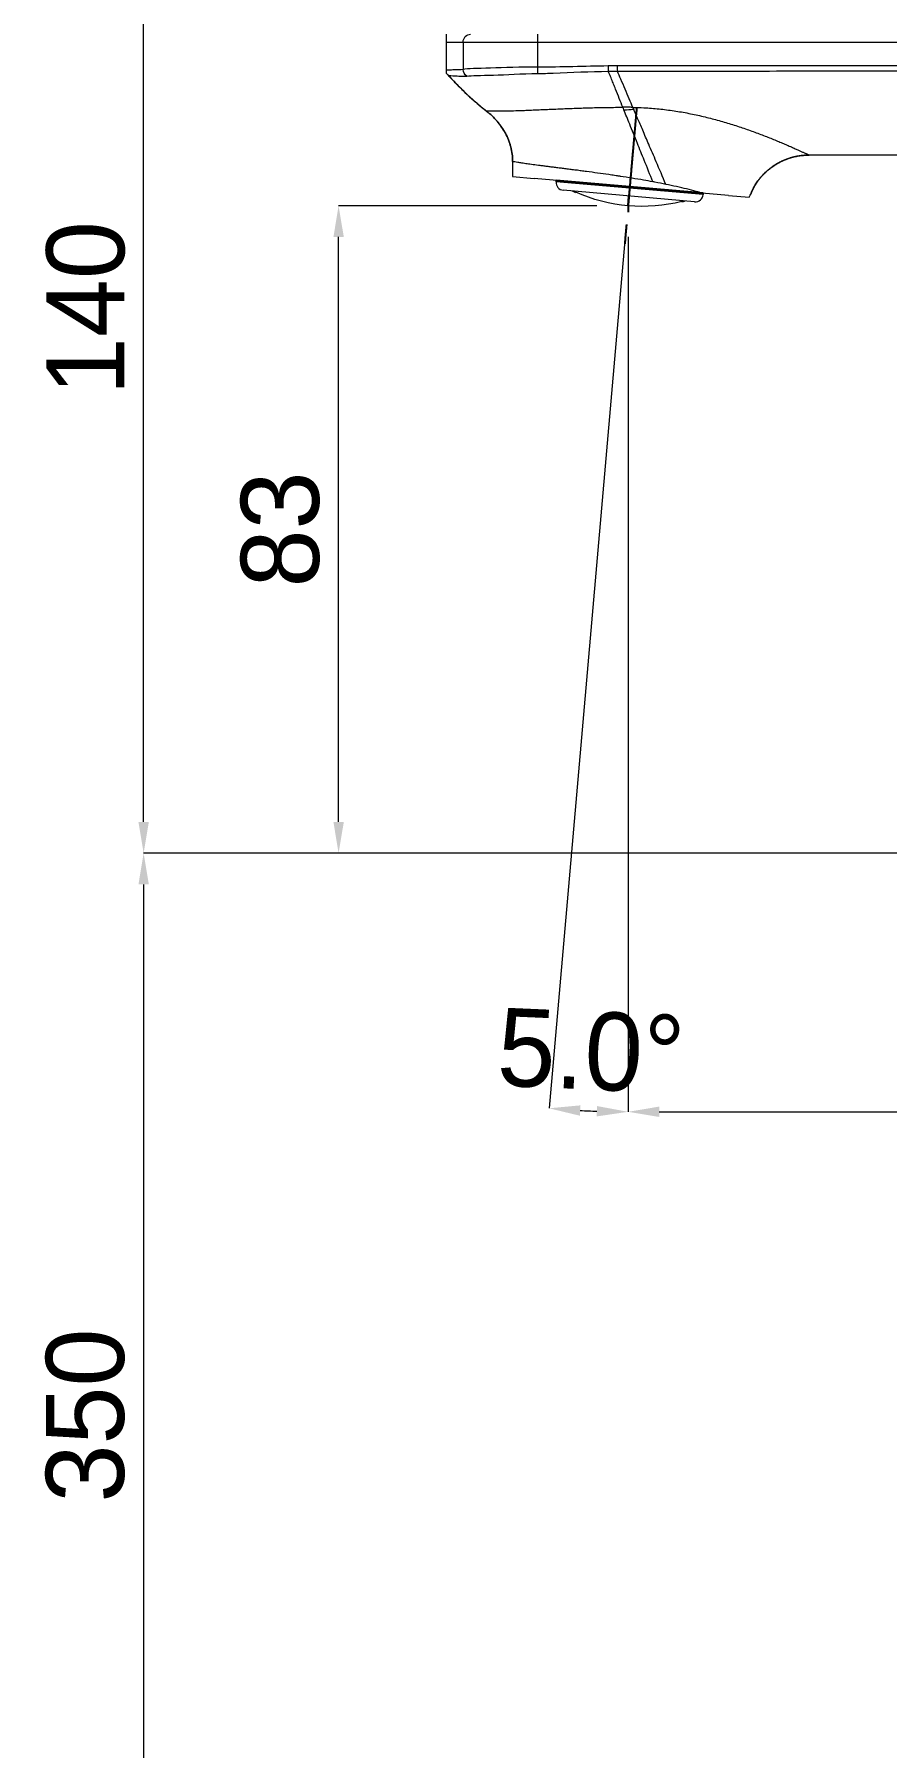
# Model space of a CAD drawing. Extents: x 0 to 790, y 0 to 579.
# Drawn here: x 338.6 to 447.9, y 143 to 362.7 of the extents above; entities that cross this region are included whole.
import ezdxf

# ---------------------------------------------------------------- set-up
doc = ezdxf.new("R2010")
doc.units = 0
doc.header["$LTSCALE"] = 10
doc.header["$MEASUREMENT"] = 0
doc.header["$PDMODE"] = 3
doc.header["$PDSIZE"] = -10
doc.linetypes.add('CENTER', pattern=[2, 1.25, -0.25, 0.25, -0.25])
doc.layers.get('0').update_dxf_attribs({"linetype": 'CONTINUOUS'})
doc.layers.get('DEFPOINTS').update_dxf_attribs({"linetype": 'CONTINUOUS'})
doc.layers.add('02___PRT_ALL_AXES', color=7, linetype='CONTINUOUS')
doc.layers.add('1', color=7, linetype='CONTINUOUS')
doc.layers.add('치수선', color=7, linetype='CONTINUOUS', lineweight=20)
doc.styles.add('Daelim Dimension', font='')
doc.styles.get('Daelim Dimension').set_extended_font_data('나눔고딕')
doc.dimstyles.new('DEFAULT', dxfattribs={"dimscale": 2, "dimtxt": 2, "dimasz": 2, "dimexe": 0, "dimexo": 2, "dimgap": 1, "dimtad": 1, "dimdec": 0, "dimzin": 9, "dimdsep": 46, "dimtxsty": 'Daelim Dimension', "dimcen": 0.5, "dimclrd": 5, "dimclre": 5, "dimclrt": 256, "dimadec": 1, "dimazin": 0, "dimtfac": 1, "dimtdec": 0, "dimtix": 1, "dimtmove": 0, "dimatfit": 3, "dimfxl": 1, "dimtolj": 1, "dimtzin": 1, "dimlwd": 9, "dimlwe": 9, "dimarcsym": 0})

# ---------------------------------------------------------------- blocks, each defined once
blk = doc.blocks.new('*D3')
at = {"color": 5, "lineweight": 9, "ltscale": 0.5, "transparency": 16777216}
for p, q in [((448.52, 397.43), (352.64, 397.43)), ((352.64, 261.66), (352.64, 393.43)), ((500.42, 257.66), (352.64, 257.66))]:
    blk.add_line(p, q, dxfattribs=at)
at = {"color": 5, "ltscale": 0.5, "transparency": 16777216}
for points in [[(351.98, 393.43), (353.31, 393.43), (352.64, 397.43)], [(351.98, 261.66), (353.31, 261.66), (352.64, 257.66)]]:
    blk.add_solid(points, dxfattribs=at)
at = {"layer": 'DEFPOINTS', "color": 0, "ltscale": 0.5, "transparency": 16777216}
for p in [(352.64, 397.43), (452.52, 397.43), (504.42, 257.66)]:
    blk.add_point(p, dxfattribs=at)
at = {"color": 7, "ltscale": 0.5, "transparency": 16777216, "insert": (345.24, 327.55), "char_height": 10, "attachment_point": 5, "rotation": 90, "style": 'Daelim Dimension'}
blk.add_mtext('\\A1;140', dxfattribs=at)
blk = doc.blocks.new('*D4')
at = {"color": 5, "lineweight": 9, "ltscale": 0.5, "transparency": 16777216}
for p, q in [((410.71, 340.67), (377.62, 340.67)), ((377.62, 261.66), (377.62, 336.67)), ((500.42, 257.66), (377.62, 257.66))]:
    blk.add_line(p, q, dxfattribs=at)
at = {"color": 5, "ltscale": 0.5, "transparency": 16777216}
for points in [[(376.96, 336.67), (378.29, 336.67), (377.62, 340.67)], [(376.96, 261.66), (378.29, 261.66), (377.62, 257.66)]]:
    blk.add_solid(points, dxfattribs=at)
at = {"layer": 'DEFPOINTS', "color": 0, "ltscale": 0.5, "transparency": 16777216}
for p in [(377.62, 340.67), (414.71, 340.67), (504.42, 257.66)]:
    blk.add_point(p, dxfattribs=at)
at = {"color": 7, "ltscale": 0.5, "transparency": 16777216, "insert": (370.17, 299.17), "char_height": 10, "attachment_point": 5, "rotation": 90, "style": 'Daelim Dimension'}
blk.add_mtext('\\A1;83', dxfattribs=at)
blk = doc.blocks.new('*D5')
at = {"color": 5, "lineweight": 9, "ltscale": 0.5, "transparency": 16777216}
for p, q in [((414.71, 336.67), (414.71, 224.5)), ((532.75, 251.66), (532.75, 224.5)), ((418.71, 224.5), (528.75, 224.5))]:
    blk.add_line(p, q, dxfattribs=at)
at = {"color": 5, "ltscale": 0.5, "transparency": 16777216}
for points in [[(418.71, 225.17), (418.71, 223.84), (414.71, 224.5)], [(528.75, 225.17), (528.75, 223.84), (532.75, 224.5)]]:
    blk.add_solid(points, dxfattribs=at)
at = {"layer": 'DEFPOINTS', "color": 0, "ltscale": 0.5, "transparency": 16777216}
for p in [(414.71, 340.67), (532.75, 255.66), (532.75, 224.5)]:
    blk.add_point(p, dxfattribs=at)
at = {"color": 7, "ltscale": 0.5, "transparency": 16777216, "insert": (473.73, 231.95), "char_height": 10, "attachment_point": 5, "style": 'Daelim Dimension'}
blk.add_mtext('\\A1;118', dxfattribs=at)
blk = doc.blocks.new('*D6')
at = {"color": 5, "lineweight": 9, "ltscale": 0.5, "transparency": 16777216}
for p, q in [((414.36, 336.68), (404.59, 224.95)), ((414.71, 335.86), (414.71, 224.5))]:
    blk.add_line(p, q, dxfattribs=at)
blk.add_arc((414.71, 340.67), 116.16, 266.973, 268.027, dxfattribs=at)
at = {"color": 5, "ltscale": 0.5, "transparency": 16777216}
for points in [[(408.53, 224), (408.62, 225.33), (404.59, 224.95)], [(410.72, 225.24), (410.7, 223.91), (414.71, 224.5)]]:
    blk.add_solid(points, dxfattribs=at)
at = {"layer": 'DEFPOINTS', "color": 0, "ltscale": 0.5, "transparency": 16777216}
for p in [(414.71, 340.67), (414.71, 340.67), (414.82, 341.92), (414.71, 339.86), (407.96, 224.7)]:
    blk.add_point(p, dxfattribs=at)
at = {"color": 7, "ltscale": 0.5, "transparency": 16777216, "insert": (409.98, 232.29), "char_height": 10, "attachment_point": 5, "rotation": 357.5, "style": 'Daelim Dimension'}
blk.add_mtext('\\A1;5.0°', dxfattribs=at)
blk = doc.blocks.new('*D7')
at = {"color": 5, "lineweight": 9, "ltscale": 0.5, "transparency": 16777216}
for p, q in [((500.42, 257.66), (352.64, 257.66)), ((352.64, 253.66), (352.64, 117.46)), ((511.65, 113.46), (352.64, 113.46))]:
    blk.add_line(p, q, dxfattribs=at)
at = {"color": 5, "ltscale": 0.5, "transparency": 16777216}
for points in [[(351.98, 253.66), (353.31, 253.66), (352.64, 257.66)], [(351.98, 117.46), (353.31, 117.46), (352.64, 113.46)]]:
    blk.add_solid(points, dxfattribs=at)
at = {"layer": 'DEFPOINTS', "color": 0, "ltscale": 0.5, "transparency": 16777216}
for p in [(504.42, 257.66), (352.64, 113.46), (515.65, 113.46)]:
    blk.add_point(p, dxfattribs=at)
at = {"color": 7, "ltscale": 0.5, "transparency": 16777216, "insert": (345.19, 185.56), "char_height": 10, "attachment_point": 5, "rotation": 90, "style": 'Daelim Dimension'}
blk.add_mtext('\\A1;350', dxfattribs=at)

msp = doc.modelspace()

# ---------------------------------------------------------------- linework, layer by layer
at = {"ltscale": 0.5}
for p, q in [((424.34, 342.28), (405.51, 343.93)), ((414.71, 340.67), (414.82, 341.92)), ((414.71, 340.67), (414.71, 339.86))]:
    msp.add_line(p, q, dxfattribs=at)
at = {"layer": '02___PRT_ALL_AXES', "color": 1, "linetype": 'CENTER'}
msp.add_open_spline([(415.81, 353.21), (415.37, 348.22), (414.09, 333.6)], degree=1, knots=[0, 0, 0.254065, 1, 1], dxfattribs=at)
at = {"layer": '1', "color": 7, "linetype": 'Continuous', "lineweight": 13}
for p, q in [((391.42, 361.66), (393.57, 361.66)), ((393.57, 361.66), (403.14, 361.66)), ((403.14, 361.66), (545.19, 361.66)), ((424.32, 342.1), (405.49, 343.74))]:
    msp.add_line(p, q, dxfattribs=at)
at = {"layer": '1', "color": 7, "linetype": 'Continuous', "lineweight": 18}
for p, q in [((405.49, 343.74), (405.51, 343.93)), ((423.24, 341.19), (406.4, 342.66)), ((424.34, 342.28), (424.32, 342.1))]:
    msp.add_line(p, q, dxfattribs=at)
for centre, radius, start, end in [((406.49, 343.66), 1, 175, 265), ((416.52, 361.35), 20.8, 244.6358, 245.8064), ((416.52, 361.35), 20.8, 284.194, 285.3642), ((423.33, 342.18), 1, 265, 355)]:
    msp.add_arc(centre, radius, start, end, dxfattribs=at)
at = {"layer": '1', "color": 7, "linetype": 'Continuous', "lineweight": 18, "extrusion": (0, 0, -1)}
msp.add_arc((-416.52, 361.35), 20.76, 255.8056, 294.1944, dxfattribs=at)
at = {"layer": '1', "color": 7, "linetype": 'Continuous', "lineweight": 13, "extrusion": (0, 0, -1)}
for centre, major_axis, ratio, start_param, end_param in [((394.54, 361.66), (0, -1), 0.96568, 1.570796, 3.141593), ((403.15, 361.66), (0, 1), 0.008727, 4.712389, 6.283185), ((394.54, 358.16), (-0.196, 0.981), 0.964378, 3.878855, 4.902996), ((403.15, 358.46), (0.011, 1), 0.008726, 3.735903, 4.712295)]:
    msp.add_ellipse(centre, major_axis=major_axis, ratio=ratio, start_param=start_param, end_param=end_param, dxfattribs=at)
at = {"layer": '1', "color": 7, "linetype": 'Continuous', "lineweight": 18}
for points, degree in [([(391.42, 362.66), (391.42, 357.66)], 1), ([(391.42, 357.66), (391.55, 357.52), (391.69, 357.38), (391.82, 357.24)], 3), ([(391.82, 357.24), (393.3, 355.65), (394.87, 354.16), (396.57, 352.82)], 3), ([(399.92, 346.35), (399.92, 346.66), (399.88, 347.29), (399.7, 348.22), (399.41, 349.12), (399.01, 349.98), (398.52, 350.78), (397.94, 351.53), (397.29, 352.22), (396.82, 352.63), (396.57, 352.82)], 3), ([(450.92, 347.16), (437.92, 347.16)], 1), ([(408.01, 342.41), (407.97, 342.4), (407.95, 342.4), (407.95, 342.4)], 3), ([(421.67, 341.2), (421.67, 341.2), (421.65, 341.21), (421.61, 341.22)], 3)]:
    msp.add_open_spline(points, degree=degree, dxfattribs=at)
at = {"layer": '1', "color": 7, "linetype": 'Continuous', "lineweight": 13}
for points, degree in [([(393.57, 361.66), (393.57, 358.16)], 1), ([(403.14, 358.46), (403.14, 361.66)], 1), ([(412.17, 358.6), (409.16, 358.57), (406.15, 358.42), (403.14, 358.46)], 3), ([(412.17, 358.6), (412.18, 358.35), (412.18, 358.11), (412.18, 357.93)], 3), ([(413.33, 358.6), (413.33, 358.36), (413.33, 358.12), (413.34, 357.94)], 3), ([(414.18, 352.97), (414.13, 353.09), (414.09, 353.19), (414.04, 353.3)], 3), ([(414.18, 352.97), (414.59, 353), (415.01, 353.03), (415.43, 353.05)], 3), ([(415.43, 353.05), (415.39, 353.14), (415.36, 353.22), (415.33, 353.29)], 3)]:
    msp.add_open_spline(points, degree=degree, dxfattribs=at)
for points, knots in [([(393.57, 358.16), (393.21, 358.09), (392.9, 358.1), (392.37, 358.09), (392.14, 358.08), (391.6, 358.05), (391.42, 358.05), (391.42, 358.05)], [0, 0, 0, 0, 0.25, 0.25, 0.5, 0.5, 1, 1, 1, 1]), ([(403.14, 358.46), (400.95, 358.48), (398.82, 358.37), (395.38, 358.28), (394.14, 358.26), (393.57, 358.16)], [0, 0, 0, 0, 0.5, 0.5, 1, 1, 1, 1]), ([(413.33, 358.6), (413.18, 358.6), (413.03, 358.6), (412.73, 358.6), (412.58, 358.6), (412.34, 358.6), (412.26, 358.6), (412.17, 358.6)], [0, 0, 0, 0, 0.392168, 0.392168, 0.784337, 0.784337, 1, 1, 1, 1]), ([(451.01, 358.62), (446.94, 358.62), (442.87, 358.61), (434.55, 358.61), (430.31, 358.61), (421.82, 358.61), (417.58, 358.6), (413.33, 358.6)], [0, 0, 0, 0, 0.32434, 0.32434, 0.66217, 0.66217, 1, 1, 1, 1]), ([(391.69, 357.37), (391.69, 357.37), (391.88, 357.36), (392.47, 357.34), (392.72, 357.33), (393.31, 357.29), (393.66, 357.25), (394.04, 357.3)], [0, 0, 0, 0, 0.5, 0.5, 0.75, 0.75, 1, 1, 1, 1]), ([(394.04, 357.3), (394.63, 357.38), (395.83, 357.38), (399.08, 357.48), (401.07, 357.61), (403.13, 357.63)], [0, 0, 0, 0, 0.5, 0.5, 1, 1, 1, 1]), ([(403.13, 357.63), (403.8, 357.63), (404.47, 357.66), (407.48, 357.79), (409.83, 357.88), (412.18, 357.93)], [0, 0, 0, 0, 0.220872, 0.220872, 1, 1, 1, 1]), ([(412.18, 357.93), (412.27, 357.93), (412.35, 357.93), (412.58, 357.93), (412.73, 357.93), (413.03, 357.94), (413.18, 357.94), (413.34, 357.94), (413.34, 357.94), (413.34, 357.94)], [0, 0, 0, 0, 0.214846, 0.214846, 0.60683, 0.60683, 0.999948, 0.999948, 1, 1, 1, 1]), ([(414.04, 353.3), (413.9, 353.66), (413.59, 354.42), (413.19, 355.42), (412.85, 356.26), (412.6, 356.9), (412.37, 357.46), (412.23, 357.8), (412.18, 357.93)], [0, 0, 0, 0, 0.264177, 0.528364, 0.660457, 0.79255, 0.924643, 1, 1, 1, 1]), ([(413.34, 357.94), (414, 357.94), (414.67, 357.94), (418, 357.94), (420.67, 357.94), (427.95, 357.95), (432.56, 357.95), (437.72, 357.96), (438.26, 357.96), (442.87, 357.96), (446.94, 357.97), (451.02, 357.97)], [0, 0, 0, 0, 0.053074, 0.053074, 0.26537, 0.26537, 0.632685, 0.632685, 0.67566, 0.67566, 1, 1, 1, 1]), ([(417.88, 343.75), (417.52, 344.67), (416.85, 346.33), (415.84, 348.82), (414.93, 351.13), (414.41, 352.39), (414.18, 352.97)], [0, 0, 0, 0, 0.278487, 0.501482, 0.767435, 1, 1, 1, 1]), ([(415.33, 353.29), (415.8, 353.28), (416.92, 353.24), (418.68, 353.11), (420.6, 352.86), (422.5, 352.54), (424.35, 352.13), (426.16, 351.67), (427.9, 351.16), (429.56, 350.61), (431.15, 350.04), (432.4, 349.56), (433.35, 349.18), (434.02, 348.91), (434.65, 348.64), (435.24, 348.39), (435.77, 348.15), (436.24, 347.94), (436.58, 347.79), (436.83, 347.68), (436.99, 347.6), (437.15, 347.53), (437.33, 347.44), (437.53, 347.35), (437.71, 347.27), (437.83, 347.21), (437.9, 347.18), (437.92, 347.17), (437.92, 347.16), (437.92, 347.16), (437.92, 347.16)], [0, 0, 0, 0, 0.043384, 0.103174, 0.162964, 0.222753, 0.282543, 0.342332, 0.402122, 0.461912, 0.521701, 0.581491, 0.611386, 0.64128, 0.671175, 0.70107, 0.730965, 0.76086, 0.790755, 0.805702, 0.820649, 0.835597, 0.850544, 0.880439, 0.910334, 0.940229, 0.970123, 0.985071, 0.992544, 1, 1, 1, 1]), ([(419.55, 343.42), (419.14, 344.39), (418.41, 346.13), (417.4, 348.45), (416.6, 350.33), (415.94, 351.88), (415.59, 352.68), (415.43, 353.05)], [0, 0, 0, 0, 0.28007, 0.500652, 0.684438, 0.850367, 1, 1, 1, 1]), ([(417.88, 343.75), (417.49, 343.82), (416.61, 343.98), (415.22, 344.21), (414.21, 344.37), (413.68, 344.45), (413.65, 344.45), (413.62, 344.46), (413.61, 344.46), (413.61, 344.46), (413.61, 344.46), (413.61, 344.46), (413.61, 344.46), (413.61, 344.46), (413.6, 344.46), (413.6, 344.46), (413.6, 344.46), (413.58, 344.46), (413.5, 344.48), (413.3, 344.51), (412.86, 344.57), (412, 344.7), (410.8, 344.87), (409.62, 345.03), (408.72, 345.15), (408.05, 345.24), (407.4, 345.32), (406.77, 345.4), (406.16, 345.48), (405.58, 345.55), (405.01, 345.62), (404.47, 345.69), (403.95, 345.76), (403.29, 345.84), (402.53, 345.94), (401.75, 346.05), (401.09, 346.14), (400.57, 346.23), (400.2, 346.3), (400.01, 346.33), (399.94, 346.35), (399.92, 346.35), (399.92, 346.35)], [0, 0, 0, 0, 0.045738, 0.101871, 0.158004, 0.159758, 0.161512, 0.161951, 0.162389, 0.162499, 0.162554, 0.162581, 0.162609, 0.162636, 0.162663, 0.162718, 0.162828, 0.163266, 0.165021, 0.172037, 0.18607, 0.214137, 0.27027, 0.326403, 0.35447, 0.382536, 0.410603, 0.438669, 0.466736, 0.494802, 0.522869, 0.550935, 0.579002, 0.607068, 0.663202, 0.719335, 0.775468, 0.831601, 0.887734, 0.943867, 0.971933, 1, 1, 1, 1]), ([(419.55, 343.42), (419.1, 343.52), (418.54, 343.63), (417.97, 343.73), (417.88, 343.75)], [0, 0, 0, 0, 0.842756, 1, 1, 1, 1]), ([(424.22, 342.29), (423.97, 342.36), (423.32, 342.55), (422.23, 342.83), (420.94, 343.13), (420.02, 343.33), (419.56, 343.42), (419.55, 343.42)], [0.4304011, 0.4304011, 0.4304011, 0.4304011, 0.5355192, 0.6899621, 0.844405, 0.9988479, 1, 1, 1, 1])]:
    msp.add_open_spline(points, degree=3, knots=knots, dxfattribs=at)
at = {"layer": '1', "color": 7, "linetype": 'Continuous', "lineweight": 18}
for points, degree, knots in [([(415.33, 353.29), (415.17, 353.65), (414.85, 354.39), (414.34, 355.6), (413.83, 356.79), (413.49, 357.59), (413.34, 357.94)], 3, [0, 0, 0, 0, 0.2566, 0.528005, 0.791782, 1, 1, 1, 1]), ([(396.57, 352.82), (396.57, 352.82), (396.58, 352.83), (396.66, 352.83), (396.86, 352.83), (397.26, 352.83), (397.82, 352.83), (398.55, 352.83), (399.48, 352.84), (400.41, 352.87), (401.27, 352.9), (401.98, 352.93), (402.73, 352.96), (403.53, 353), (404.37, 353.03), (405.25, 353.07), (406.15, 353.11), (407.08, 353.15), (408.02, 353.18), (409.29, 353.23), (410.89, 353.27), (412.51, 353.29), (413.57, 353.3), (413.97, 353.3), (414.04, 353.3)], 3, [0, 0, 0, 0, 0.034207, 0.068413, 0.136826, 0.20524, 0.273653, 0.342066, 0.410479, 0.478893, 0.513099, 0.547306, 0.581512, 0.615719, 0.649926, 0.684132, 0.718339, 0.752545, 0.786752, 0.820959, 0.889372, 0.957785, 0.991992, 1, 1, 1, 1]), ([(414.63, 353.3), (414.63, 353.3), (414.63, 353.3), (414.63, 353.3), (414.62, 353.3), (414.61, 353.3), (414.58, 353.3), (414.5, 353.3), (414.36, 353.3), (414.2, 353.3), (414.1, 353.3), (414.04, 353.3)], 3, [0, 0, 0, 0, 0.00377, 0.008027, 0.012285, 0.029314, 0.046344, 0.18258, 0.455054, 0.727527, 1, 1, 1, 1]), ([(415.33, 353.29), (415.22, 353.29), (415.06, 353.3), (414.84, 353.3), (414.73, 353.3), (414.66, 353.3), (414.65, 353.3), (414.64, 353.3), (414.64, 353.3), (414.63, 353.3), (414.63, 353.3), (414.63, 353.3)], 3, [0, 0, 0, 0, 0.46188, 0.692841, 0.923802, 0.952673, 0.981543, 0.98876, 0.995978, 0.999587, 1, 1, 1, 1]), ([(437.92, 347.16), (437.28, 347.16), (436.01, 346.97), (435.4, 346.77), (434.78, 346.57), (434.2, 346.28), (433.62, 345.99), (433.11, 345.61), (432.58, 345.23), (431.67, 344.31), (431.3, 343.79), (430.92, 343.25), (430.53, 342.42), (430.43, 342.16)], 2, [0, 0, 0, 0.125, 0.25, 0.25, 0.375, 0.375, 0.5, 0.5, 0.625, 0.75, 0.75, 0.875, 0.9287521, 0.9287521, 0.9287521])]:
    msp.add_open_spline(points, degree=degree, knots=knots, dxfattribs=at)
at = {"layer": '치수선', "color": 7}
for p, q in [((391.42, 362.59), (391.42, 362.59)), ((391.42, 362.59), (391.42, 360.98)), ((391.42, 360.98), (391.42, 357.66)), ((396.57, 352.82), (396.57, 352.82)), ((437.92, 347.16), (437.92, 347.16)), ((399.92, 346.35), (399.92, 344.42)), ((399.92, 344.42), (399.92, 344.42)), ((399.92, 344.42), (402.68, 344.17)), ((427.58, 342), (402.68, 344.17)), ((427.58, 342), (430.22, 341.76)), ((430.42, 342.14), (430.42, 342.14))]:
    msp.add_line(p, q, dxfattribs=at)
for points, knots in [([(391.42, 357.66), (391.47, 357.61), (391.52, 357.55), (391.62, 357.44), (391.67, 357.39), (391.83, 357.23), (392.13, 356.9), (392.84, 356.16), (393.47, 355.54), (394.33, 354.73), (394.77, 354.33), (395.65, 353.56), (396.11, 353.19), (396.57, 352.82)], [0, 0, 0, 0, 0.03125, 0.03125, 0.0625, 0.0625, 0.125, 0.25, 0.5, 0.5, 0.75, 0.75, 1, 1, 1, 1]), ([(396.57, 352.82), (396.82, 352.63), (397.06, 352.42), (397.51, 351.99), (397.73, 351.76), (397.99, 351.46), (398.04, 351.4), (398.14, 351.27), (398.28, 351.09), (398.42, 350.9), (398.69, 350.51), (398.85, 350.24), (399.14, 349.69), (399.28, 349.41), (399.42, 349.04), (399.45, 348.97), (399.49, 348.85), (399.5, 348.82), (399.53, 348.74), (399.59, 348.55), (399.65, 348.37), (399.76, 347.91), (399.82, 347.6), (399.9, 346.98), (399.92, 346.67), (399.92, 346.35)], [0, 0, 0, 0, 0.125, 0.125, 0.25, 0.25, 0.28125, 0.28125, 0.3125, 0.375, 0.375, 0.5, 0.5, 0.625, 0.625, 0.65625, 0.65625, 0.671875, 0.671875, 0.6875, 0.75, 0.75, 0.875, 0.875, 1, 1, 1, 1]), ([(430.42, 342.14), (430.56, 342.52), (430.74, 342.88), (431.04, 343.39), (431.14, 343.56), (431.31, 343.81), (431.4, 343.93), (431.49, 344.05), (431.56, 344.13), (431.59, 344.17), (431.75, 344.36), (431.88, 344.51), (432.15, 344.8), (432.3, 344.94), (432.59, 345.21), (432.9, 345.46), (433.22, 345.7), (433.43, 345.84), (433.48, 345.86), (433.56, 345.92), (433.69, 346), (433.82, 346.07), (434.08, 346.22), (434.26, 346.31), (434.8, 346.56), (435.17, 346.7), (435.65, 346.85), (435.75, 346.87), (435.94, 346.92), (436.04, 346.95), (436.33, 347.01), (436.53, 347.05), (436.92, 347.11), (437.32, 347.15), (437.72, 347.16), (437.92, 347.16)], [0, 0, 0, 0, 0.125, 0.125, 0.1875, 0.1875, 0.21875, 0.234375, 0.234375, 0.25, 0.25, 0.3125, 0.3125, 0.375, 0.375, 0.4375, 0.5, 0.5, 0.515625, 0.515625, 0.53125, 0.5625, 0.5625, 0.625, 0.625, 0.75, 0.75, 0.78125, 0.78125, 0.8125, 0.8125, 0.875, 0.875, 0.9375, 1, 1, 1, 1])]:
    msp.add_open_spline(points, degree=3, knots=knots, dxfattribs=at)
msp.add_open_spline([(430.22, 341.76), (430.26, 341.82), (430.33, 341.95), (430.39, 342.08), (430.42, 342.14)], degree=3, dxfattribs=at)

# ---------------------------------------------------------------- dimensions: what is measured, and where the dimension line sits
at = {"color": 5, "ltscale": 0.5}
for base, p2, picture, middle in [((352.64, 397.43), (452.52, 397.43), '*D3', (345.24, 327.55)), ((377.62, 340.67), (414.71, 340.67), '*D4', (370.17, 299.17))]:
    dim = msp.add_linear_dim(base=base, p1=(504.42, 257.66), p2=p2, angle=90, dimstyle='DEFAULT', override={"dimtxt": 5, "dimclrd": 5, "dimclre": 5, "dimclrt": 7}, dxfattribs=at)
    dim.commit()
    dim.dimension.update_dxf_attribs({"geometry": picture, "text_midpoint": middle})
dim = msp.add_angular_dim_2l(base=(407.96, 224.7), line1=((414.71, 340.67), (414.82, 341.92)), line2=((414.71, 340.67), (414.71, 339.86)), dimstyle='DEFAULT', override={"dimtxt": 5, "dimclrd": 5, "dimclre": 5, "dimclrt": 7}, dxfattribs=at)
dim.commit()
dim.dimension.update_dxf_attribs({"geometry": '*D6', "text_midpoint": (409.98, 232.29)})
dim = msp.add_linear_dim(base=(532.75, 224.5), p1=(414.71, 340.67), p2=(532.75, 255.66), dimstyle='DEFAULT', override={"dimtxt": 5, "dimclrd": 5, "dimclre": 5, "dimclrt": 7}, dxfattribs=at)
dim.commit()
dim.dimension.update_dxf_attribs({"geometry": '*D5', "text_midpoint": (473.73, 231.95)})
dim = msp.add_linear_dim(base=(352.64, 113.46), p1=(504.42, 257.66), p2=(515.65, 113.46), angle=90, text='350', dimstyle='DEFAULT', override={"dimtxt": 5, "dimclrd": 5, "dimclre": 5, "dimclrt": 7}, dxfattribs=at)
dim.commit()
dim.dimension.update_dxf_attribs({"geometry": '*D7', "text_midpoint": (345.19, 185.56)})

doc.saveas('drawing.dxf')
